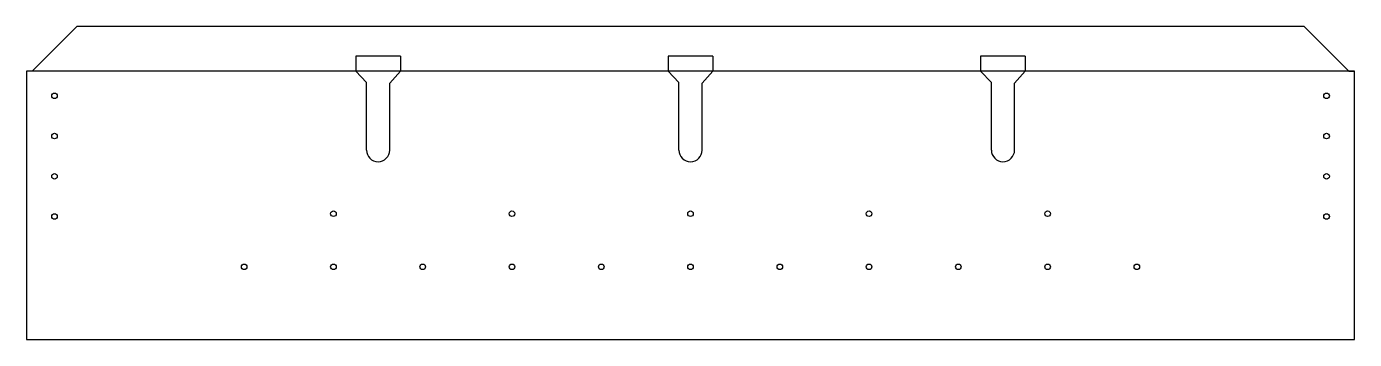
# Model space of a CAD drawing. Header units: inches. Extents: x -17.1 to 12.7, y -14.1 to -7.1.
import ezdxf

# ---------------------------------------------------------------- set-up
doc = ezdxf.new("R2010")
doc.units = ezdxf.units.IN
doc.header["$MEASUREMENT"] = 0

msp = doc.modelspace()

# ---------------------------------------------------------------- linework, layer by layer
for p, q in [((-15.971, -7.124), (-16.971, -8.124)), ((11.529, -7.124), (-15.971, -7.124)), ((11.529, -7.124), (12.529, -8.124)), ((-9.721, -7.787), (-9.721, -8.124)), ((-8.721, -7.787), (-9.721, -7.787)), ((-8.721, -7.787), (-8.721, -8.124)), ((-2.721, -7.787), (-2.721, -8.124)), ((-1.721, -7.787), (-2.721, -7.787)), ((-1.721, -7.787), (-1.721, -8.124)), ((4.279, -7.787), (4.279, -8.124)), ((5.279, -7.787), (4.279, -7.787)), ((5.279, -7.787), (5.279, -8.124)), ((-17.096, -8.124), (-17.096, -14.124)), ((-16.971, -8.124), (-17.096, -8.124)), ((-9.721, -8.124), (-9.481, -8.377)), ((-8.721, -8.124), (-8.961, -8.387)), ((-2.721, -8.124), (-2.481, -8.377)), ((-1.721, -8.124), (-1.961, -8.387)), ((4.279, -8.124), (4.519, -8.377)), ((5.279, -8.124), (5.039, -8.387)), ((12.529, -8.124), (12.654, -8.124)), ((12.654, -14.124), (12.654, -8.124)), ((-9.481, -9.887), (-9.481, -8.377)), ((-8.961, -9.887), (-8.961, -8.387)), ((-2.481, -9.887), (-2.481, -8.377)), ((-1.961, -9.887), (-1.961, -8.387)), ((4.519, -9.887), (4.519, -8.377)), ((5.039, -9.887), (5.039, -8.387)), ((-17.096, -14.124), (12.654, -14.124))]:
    msp.add_line(p, q)
at = {"color": 3, "true_color": 0x00ff00}
msp.add_line((12.654, -8.124), (-17.096, -8.124), dxfattribs=at)
for centre in [(-16.471, -8.674), (12.029, -8.674), (-16.471, -9.574), (12.029, -9.574), (-16.471, -10.474), (12.029, -10.474), (-10.221, -11.311), (-6.221, -11.311), (-2.221, -11.311), (1.779, -11.311), (5.779, -11.311), (-16.471, -11.374), (12.029, -11.374), (-12.221, -12.499), (-10.221, -12.499), (-8.221, -12.499), (-6.221, -12.499), (-4.221, -12.499), (-2.221, -12.499), (-0.221, -12.499), (1.779, -12.499), (3.779, -12.499), (5.779, -12.499), (5.779, -12.499), (7.779, -12.499)]:
    msp.add_circle(centre, 0.0625)
for centre in [(-9.221, -9.887), (-2.221, -9.887), (4.779, -9.887)]:
    msp.add_arc(centre, 0.26, 180, 0)

doc.saveas('drawing.dxf')
